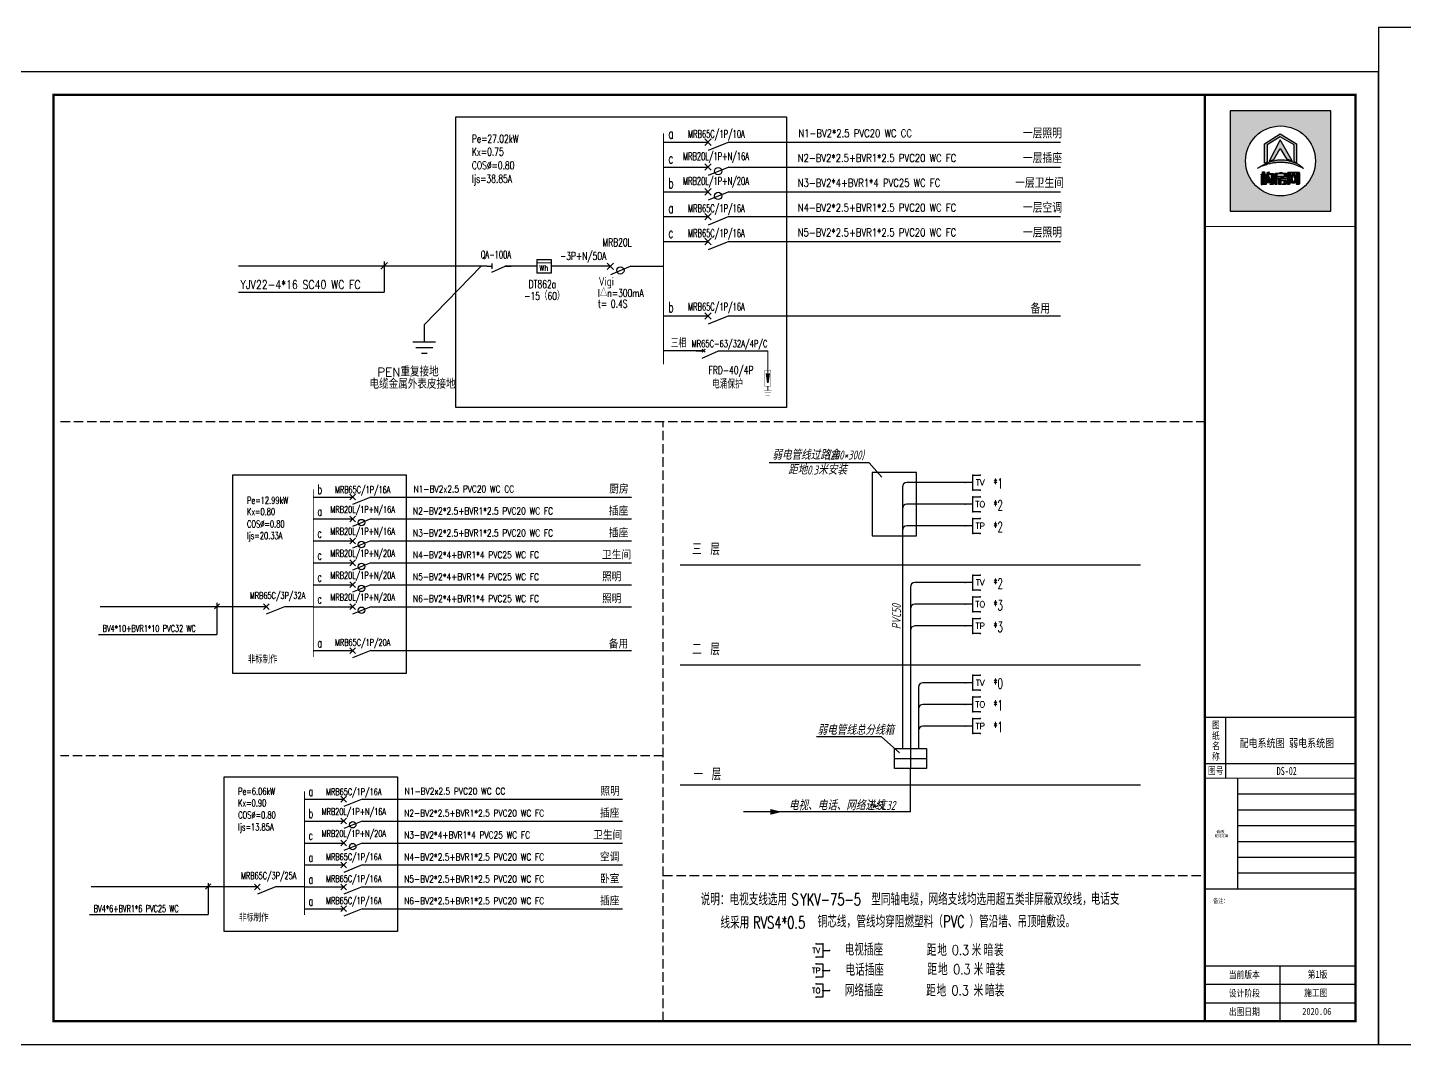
# Model space of a CAD drawing. Header units: millimetres. Extents: x -807114 to 42513, y -468455 to -61603.
# Drawn here: x -296612 to -260116, y -228981 to -202027 of the extents above; entities that cross this region are included whole.
import ezdxf
from ezdxf.enums import TextEntityAlignment as Align

# ---------------------------------------------------------------- set-up
doc = ezdxf.new("R2010")
doc.units = ezdxf.units.MM
doc.header["$LTSCALE"] = 1000
doc.linetypes.add('DASH', pattern=[0.35, 0.25, -0.1])
for name, color, linetype in [('_建筑条件', 7, 'Continuous'), ('_汉字', 7, 'Continuous'), ('DIM-照明', 7, 'Continuous'), ('ELEMENT', 3, 'Continuous'), ('EQUIP-箱柜', 3, 'Continuous'), ('EQUIP-通讯', 3, 'Continuous'), ('PUB_TEXT', 3, 'Continuous'), ('PUB_TITLE', 4, 'Continuous'), ('TEL_TEXT', 7, 'Continuous'), ('TH_WIRE', 4, 'Continuous'), ('WIRE', 230, 'Continuous'), ('WIRE-照明', 230, 'Continuous'), ('WRSOCK', 2, 'Continuous'), ('建-文字', 7, 'Continuous'), ('文字', 30, 'Continuous'), ('标注1', 7, 'Continuous')]:
    doc.layers.add(name, color=color, linetype=linetype)
doc.styles.add('_HZTXT', font='txt', dxfattribs={"bigfont": 'HZTXT'})
doc.styles.add('_SIMPLEX', font='txt.shx', dxfattribs={"width": 0.8, "bigfont": 'hztxt.shx'})
doc.styles.add('_TCH_LABEL', font='COMPLEX', dxfattribs={"bigfont": 'GBCBIG'})
doc.styles.add('_TEL_DIM', font='SIMPLEX', dxfattribs={"width": 0.8, "height": 3.5, "bigfont": 'HZTXT'})
doc.styles.add('DIM_FONT', font='tssdeng.shx', dxfattribs={"width": 0.7, "bigfont": 'tssdchn.shx'})
doc.styles.add('HZDX', font='simplex.shx', dxfattribs={"width": 0.7, "bigfont": 'HZTXT.SHX'})
doc.styles.add('HZTXT', font='MONOTXT', dxfattribs={"width": 0.7, "height": 450, "bigfont": 'HZTXT'})
doc.styles.add('SIMPLEX', font='SIMPLEX.SHX')
doc.styles.add('TEXT', font='gbeitc.shx', dxfattribs={"width": 0.85, "bigfont": 'hztxt.shx'})
doc.styles.add('uni-黑体', font='simhei.ttf')
doc.styles.add('ZDBOX', font='simsun.ttc', dxfattribs={"width": 0.7})
doc.styles.add('宋体', font='simsun.ttc', dxfattribs={"width": 0.8})

# ---------------------------------------------------------------- blocks, each defined once
blk = doc.blocks.new('$equip$00001382')
for p, q in [((-0.5, 0.5), (-0.5, 1)), ((0.5, 0.5), (-0.5, 0.5)), ((0, 0.5), (0, 0)), ((0.5, 1), (0.5, 0.5))]:
    blk.add_line(p, q)
for p in [(-0.5, 1), (0, 0.5), (0, 0), (0.5, 1)]:
    blk.add_point(p)
at = {"style": '_TCH_LABEL', "flags": 8}
blk.add_attdef('$TEXT$', text='', height=0.4, dxfattribs=at).set_placement((0, 1), align=Align.MIDDLE_CENTER)
at = {"style": '_TCH_LABEL', "flags": 9}
blk.add_attdef('A', (0, 0), '', height=0.00002, dxfattribs=at)
blk = doc.blocks.new('$equip$00001674')
for p, q in [((-0.5, 0.499), (-0.5, 0.999)), ((0.5, 0.999), (0.5, 0.499)), ((0.5, 0.499), (-0.5, 0.499)), ((0, 0.5), (0, 0))]:
    blk.add_line(p, q)
for p in [(-0.5, 0.999), (0.5, 0.999), (-0.5, 0.499), (0, 0), (0.5, 0.499)]:
    blk.add_point(p)
at = {"style": '_TCH_LABEL', "flags": 8}
blk.add_attdef('$TEXT$', text='', height=0.4, dxfattribs=at).set_placement((0, 0.999), align=Align.MIDDLE_CENTER)
at = {"style": '_TCH_LABEL', "flags": 9}
blk.add_attdef('A', (0, 0), '', height=0.00002, dxfattribs=at)
blk = doc.blocks.new('$TelecSys$00000012')
blk.add_solid([(0, 0), (-1, 0.26), (-1, -0.26)])
blk = doc.blocks.new('M_M24')
for p, q in [((-0.25, -0.375), (0.25, -0.375)), ((-0.1875, -0.5), (0.1875, -0.5)), ((-0.0625, -0.625), (0.0625, -0.625))]:
    blk.add_line(p, q)
blk.add_lwpolyline([(0, 0), (0, -0.375)])
at = {"width": 0.8, "flags": 9}
blk.add_attdef('S', (0.25, -0.5), '', height=0.2, dxfattribs=at)
blk = doc.blocks.new('sadasfafa')
h = blk.add_hatch(color=252)
h.dxf.hatch_style = 1
h.paths.add_polyline_path([(1853311, -2488040), (1853311, -2490368), (1855639, -2490368), (1855639, -2488040)])
h.paths.add_polyline_path([(1855286, -2489204, 1), (1853664, -2489204, 1)], flags=16)
edge = h.paths.add_edge_path(flags=0)
edge.add_spline(control_points=[(1853945, -2489376), (1853935, -2489385), (1854022, -2489327), (1854064, -2489324), (1854178, -2489280), (1854273, -2489257), (1854375, -2489242), (1854470, -2489236), (1854555, -2489239), (1854630, -2489250), (1854700, -2489259), (1854781, -2489280), (1854854, -2489303), (1854917, -2489335), (1854967, -2489354), (1854993, -2489368), (1855014, -2489382), (1854982, -2489354), (1854965, -2489332), (1854910, -2489297), (1854854, -2489260), (1854784, -2489234), (1854713, -2489206), (1854640, -2489189), (1854569, -2489179), (1854497, -2489176), (1854414, -2489178), (1854321, -2489198), (1854229, -2489222), (1854147, -2489257), (1854080, -2489292), (1854021, -2489325), (1853977, -2489352), (1853953, -2489369), (1853945, -2489376)], knot_values=[0, 0, 0, 0, 114.670179, 423.637006, 763.89867, 1083.683754, 1343.405239, 1688.07646, 1952.326814, 2113.699055, 2375.693807, 2595.188681, 2872.839541, 3068.155951, 3238.592156, 3348.056762, 3361.095167, 3431.805845, 3527.265261, 3733.200323, 3952.805082, 4160.23278, 4398.128766, 4650.488133, 4837.16968, 5050.428326, 5308.684497, 5588.159898, 5913.430939, 6163.12325, 6398.139207, 6601.625078, 6772.549769, 6871.149972, 6871.149972, 6871.149972, 6871.149972], degree=3, periodic=1)
h.paths.add_polyline_path([(1854530, -2489580), (1854534, -2489580), (1854534, -2489603), (1854618, -2489603), (1854618, -2489621), (1854481, -2489621), (1854481, -2489650), (1854589, -2489650), (1854599, -2489656), (1854606, -2489666), (1854606, -2489733), (1854600, -2489742), (1854590, -2489750), (1854506, -2489750), (1854514, -2489740), (1854518, -2489731), (1854552, -2489731), (1854558, -2489728), (1854560, -2489721), (1854560, -2489675), (1854558, -2489670), (1854553, -2489667), (1854481, -2489667), (1854481, -2489750), (1854436, -2489750), (1854436, -2489626), (1854433, -2489621), (1854406, -2489621), (1854406, -2489603), (1854488, -2489603), (1854488, -2489590)], flags=0)
h.paths.add_polyline_path([(1854486, -2489468), (1854506, -2489461), (1854506, -2489485), (1854510, -2489489), (1854601, -2489489), (1854609, -2489494), (1854615, -2489502), (1854615, -2489556), (1854607, -2489564), (1854599, -2489569), (1854401, -2489569), (1854394, -2489573), (1854394, -2489750), (1854349, -2489750), (1854349, -2489504), (1854355, -2489495), (1854367, -2489489), (1854462, -2489489), (1854462, -2489474)], flags=0)
h.paths.add_polyline_path([(1854394, -2489554), (1854394, -2489512), (1854404, -2489506), (1854562, -2489506), (1854570, -2489513), (1854570, -2489554)], flags=0)
h.paths.add_polyline_path([(1854214, -2489569), (1854203, -2489632), (1854193, -2489683), (1854194, -2489689), (1854218, -2489689), (1854220, -2489683), (1854214, -2489633), (1854254, -2489614), (1854263, -2489686), (1854263, -2489700), (1854255, -2489709), (1854159, -2489709), (1854150, -2489702), (1854148, -2489692), (1854173, -2489569)], flags=0)
h.paths.add_polyline_path([(1854187, -2489466), (1854213, -2489458), (1854207, -2489496), (1854296, -2489496), (1854305, -2489498), (1854312, -2489505), (1854314, -2489513), (1854314, -2489733), (1854310, -2489741), (1854301, -2489750), (1854231, -2489750), (1854238, -2489741), (1854243, -2489730), (1854261, -2489730), (1854268, -2489727), (1854270, -2489720), (1854270, -2489531), (1854270, -2489526), (1854267, -2489521), (1854260, -2489516), (1854202, -2489516), (1854201, -2489534), (1854196, -2489558), (1854150, -2489558), (1854159, -2489535), (1854165, -2489504), (1854167, -2489471)], flags=0)
h.paths.add_polyline_path([(1854140, -2489544), (1854140, -2489750), (1854114, -2489750), (1854114, -2489544)], flags=0)
h.paths.add_polyline_path([(1854056, -2489544), (1854053, -2489750), (1854031, -2489750), (1854031, -2489544)], flags=0)
h.paths.add_polyline_path([(1854107, -2489459), (1854107, -2489508), (1854139, -2489508), (1854139, -2489527), (1854107, -2489527), (1854107, -2489750), (1854062, -2489750), (1854062, -2489527), (1854029, -2489527), (1854029, -2489508), (1854062, -2489508), (1854062, -2489459)], flags=0)
h.paths.add_polyline_path([(1854209, -2489211), (1854471, -2488714), (1854743, -2489200), (1854618, -2489155), (1854470, -2488913), (1854318, -2489172)], flags=0)
h.paths.add_polyline_path([(1854102, -2488808), (1854470, -2488575), (1854848, -2488810), (1854848, -2489247), (1854790, -2489223), (1854790, -2488832), (1854471, -2488643), (1854168, -2488829), (1854168, -2489231), (1854102, -2489257)], flags=0)
h.paths.add_polyline_path([(1854685, -2489750), (1854641, -2489750), (1854641, -2489488), (1854641, -2489484), (1854646, -2489475), (1854656, -2489467), (1854898, -2489467), (1854907, -2489471), (1854916, -2489478), (1854916, -2489731), (1854908, -2489743), (1854902, -2489750), (1854847, -2489750), (1854858, -2489732), (1854866, -2489731), (1854869, -2489724), (1854869, -2489718), (1854867, -2489718), (1854836, -2489718), (1854826, -2489684), (1854814, -2489718), (1854746, -2489718), (1854736, -2489684), (1854722, -2489718), (1854689, -2489718), (1854689, -2489709), (1854691, -2489709), (1854720, -2489621), (1854685, -2489512)], flags=0)
h.paths.add_polyline_path([(1854779, -2489518), (1854809, -2489621), (1854781, -2489709), (1854777, -2489709), (1854750, -2489621), (1854775, -2489518)], flags=0)
h = blk.add_hatch(color=7)
h.dxf.hatch_style = 1
h.paths.add_polyline_path([(1854102, -2489257), (1854168, -2489231), (1854168, -2488829), (1854471, -2488643), (1854790, -2488832), (1854790, -2489223), (1854848, -2489247), (1854848, -2488810), (1854470, -2488575), (1854102, -2488808)])
h = blk.add_hatch(color=7)
h.dxf.hatch_style = 1
h.paths.add_polyline_path([(1854318, -2489172), (1854470, -2488913), (1854618, -2489155), (1854743, -2489200), (1854471, -2488714), (1854209, -2489211)])
h = blk.add_hatch(color=7)
h.dxf.hatch_style = 1
edge = h.paths.add_edge_path()
edge.add_spline(control_points=[(1853945, -2489376), (1853953, -2489369), (1853977, -2489352), (1854021, -2489325), (1854080, -2489292), (1854147, -2489257), (1854229, -2489222), (1854321, -2489198), (1854414, -2489178), (1854497, -2489176), (1854569, -2489179), (1854640, -2489189), (1854713, -2489206), (1854784, -2489234), (1854854, -2489260), (1854910, -2489297), (1854965, -2489332), (1854982, -2489354), (1855014, -2489382), (1854993, -2489368), (1854967, -2489354), (1854917, -2489335), (1854854, -2489303), (1854781, -2489280), (1854700, -2489259), (1854630, -2489250), (1854555, -2489239), (1854470, -2489236), (1854375, -2489242), (1854273, -2489257), (1854178, -2489280), (1854064, -2489324), (1854022, -2489327), (1853935, -2489385), (1853945, -2489376)], knot_values=[0, 0, 0, 0, 98.600203, 269.524894, 473.010766, 708.026723, 957.719033, 1282.990074, 1562.465475, 1820.721647, 2033.980292, 2220.661839, 2473.021206, 2710.917192, 2918.34489, 3137.949649, 3343.884711, 3439.344127, 3510.054805, 3523.09321, 3632.557816, 3802.994021, 3998.310431, 4275.961291, 4495.456165, 4757.450917, 4918.823158, 5183.073513, 5527.744733, 5787.466218, 6107.251302, 6447.512966, 6756.479793, 6871.149972, 6871.149972, 6871.149972, 6871.149972], degree=3, periodic=1)
h = blk.add_hatch(color=7)
h.dxf.hatch_style = 1
h.paths.add_polyline_path([(1854062, -2489459), (1854062, -2489508), (1854029, -2489508), (1854029, -2489527), (1854062, -2489527), (1854062, -2489750), (1854107, -2489750), (1854107, -2489527), (1854139, -2489527), (1854139, -2489508), (1854107, -2489508), (1854107, -2489459)])
h = blk.add_hatch(color=7)
h.dxf.hatch_style = 1
h.paths.add_polyline_path([(1854031, -2489544), (1854031, -2489750), (1854053, -2489750), (1854056, -2489544)])
h = blk.add_hatch(color=7)
h.dxf.hatch_style = 1
h.paths.add_polyline_path([(1854114, -2489544), (1854114, -2489750), (1854140, -2489750), (1854140, -2489544)])
h = blk.add_hatch(color=7)
h.dxf.hatch_style = 1
h.paths.add_polyline_path([(1854173, -2489569), (1854148, -2489692), (1854150, -2489702), (1854159, -2489709), (1854255, -2489709), (1854263, -2489700), (1854263, -2489686), (1854254, -2489614), (1854214, -2489633), (1854220, -2489683), (1854218, -2489689), (1854194, -2489689), (1854193, -2489683), (1854203, -2489632), (1854214, -2489569)])
h = blk.add_hatch(color=7)
h.dxf.hatch_style = 1
h.paths.add_polyline_path([(1854167, -2489471), (1854165, -2489504), (1854159, -2489535), (1854150, -2489558), (1854196, -2489558), (1854201, -2489534), (1854202, -2489516), (1854260, -2489516), (1854267, -2489521), (1854270, -2489526), (1854270, -2489531), (1854270, -2489720), (1854268, -2489727), (1854261, -2489730), (1854243, -2489730), (1854238, -2489741), (1854231, -2489750), (1854301, -2489750), (1854310, -2489741), (1854314, -2489733), (1854314, -2489513), (1854312, -2489505), (1854305, -2489498), (1854296, -2489496), (1854207, -2489496), (1854213, -2489458), (1854187, -2489466)])
h = blk.add_hatch(color=7)
h.dxf.hatch_style = 1
h.paths.add_polyline_path([(1854462, -2489474), (1854462, -2489489), (1854367, -2489489), (1854355, -2489495), (1854349, -2489504), (1854349, -2489750), (1854394, -2489750), (1854394, -2489573), (1854401, -2489569), (1854599, -2489569), (1854607, -2489564), (1854615, -2489556), (1854615, -2489502), (1854609, -2489494), (1854601, -2489489), (1854510, -2489489), (1854506, -2489485), (1854506, -2489461), (1854486, -2489468)])
h.paths.add_polyline_path([(1854394, -2489554), (1854394, -2489512), (1854404, -2489506), (1854562, -2489506), (1854570, -2489513), (1854570, -2489554)], flags=16)
h = blk.add_hatch(color=7)
h.dxf.hatch_style = 1
h.paths.add_polyline_path([(1854488, -2489590), (1854488, -2489603), (1854406, -2489603), (1854406, -2489621), (1854433, -2489621), (1854436, -2489626), (1854436, -2489750), (1854481, -2489750), (1854481, -2489667), (1854553, -2489667), (1854558, -2489670), (1854560, -2489675), (1854560, -2489721), (1854558, -2489728), (1854552, -2489731), (1854518, -2489731), (1854514, -2489740), (1854506, -2489750), (1854590, -2489750), (1854600, -2489742), (1854606, -2489733), (1854606, -2489666), (1854599, -2489656), (1854589, -2489650), (1854481, -2489650), (1854481, -2489621), (1854618, -2489621), (1854618, -2489603), (1854534, -2489603), (1854534, -2489580), (1854530, -2489580)])
h = blk.add_hatch(color=7)
h.dxf.hatch_style = 1
h.paths.add_polyline_path([(1854685, -2489512), (1854685, -2489493), (1854693, -2489483), (1854862, -2489483), (1854869, -2489491), (1854869, -2489724), (1854866, -2489731), (1854858, -2489732), (1854847, -2489750), (1854902, -2489750), (1854908, -2489743), (1854916, -2489731), (1854916, -2489478), (1854907, -2489471), (1854898, -2489467), (1854656, -2489467), (1854646, -2489475), (1854641, -2489484), (1854641, -2489488), (1854641, -2489750), (1854685, -2489750)])
h = blk.add_hatch(color=7)
h.dxf.hatch_style = 1
h.paths.add_polyline_path([(1854866, -2489709), (1854840, -2489621), (1854866, -2489512), (1854836, -2489512), (1854824, -2489558), (1854808, -2489512), (1854745, -2489512), (1854734, -2489557), (1854719, -2489512), (1854689, -2489512), (1854720, -2489621), (1854691, -2489709), (1854689, -2489709), (1854689, -2489710), (1854689, -2489718), (1854722, -2489718), (1854736, -2489684), (1854746, -2489718), (1854814, -2489718), (1854826, -2489684), (1854836, -2489718), (1854867, -2489718), (1854867, -2489709)])
h.paths.add_polyline_path([(1854779, -2489518), (1854809, -2489621), (1854781, -2489709), (1854777, -2489709), (1854750, -2489621), (1854775, -2489518)], flags=16)
for points in [[(1855639, -2488040), (1853311, -2488040), (1853311, -2490368), (1855639, -2490368)], [(1854102, -2489257), (1854102, -2488808), (1854470, -2488575), (1854848, -2488810), (1854848, -2489247), (1854790, -2489223), (1854790, -2488832), (1854471, -2488643), (1854168, -2488829), (1854168, -2489231)], [(1854209, -2489211), (1854318, -2489172), (1854470, -2488913), (1854618, -2489155), (1854743, -2489200), (1854471, -2488714)], [(1854062, -2489459), (1854107, -2489459), (1854107, -2489508), (1854139, -2489508), (1854139, -2489527), (1854107, -2489527), (1854107, -2489750), (1854062, -2489750), (1854062, -2489527), (1854029, -2489527), (1854029, -2489508), (1854062, -2489508)], [(1854056, -2489544), (1854031, -2489544), (1854031, -2489750), (1854053, -2489750)], [(1854114, -2489544), (1854140, -2489544), (1854140, -2489750), (1854114, -2489750)], [(1854462, -2489474), (1854486, -2489468), (1854506, -2489461), (1854506, -2489485), (1854510, -2489489), (1854601, -2489489), (1854609, -2489494), (1854615, -2489502), (1854615, -2489556), (1854607, -2489564), (1854599, -2489569), (1854401, -2489569), (1854394, -2489573), (1854394, -2489750), (1854349, -2489750), (1854349, -2489504), (1854355, -2489495), (1854367, -2489489), (1854462, -2489489)], [(1854394, -2489554), (1854570, -2489554), (1854570, -2489513), (1854562, -2489506), (1854404, -2489506), (1854394, -2489512)], [(1854488, -2489590), (1854530, -2489580), (1854534, -2489580), (1854534, -2489603), (1854618, -2489603), (1854618, -2489621), (1854481, -2489621), (1854481, -2489650), (1854589, -2489650), (1854599, -2489656), (1854606, -2489666), (1854606, -2489733), (1854600, -2489742), (1854590, -2489750), (1854506, -2489750), (1854514, -2489740), (1854518, -2489731), (1854552, -2489731), (1854558, -2489728), (1854560, -2489721), (1854560, -2489675), (1854558, -2489670), (1854553, -2489667), (1854481, -2489667), (1854481, -2489750), (1854436, -2489750), (1854436, -2489626), (1854433, -2489621), (1854406, -2489621), (1854406, -2489603), (1854488, -2489603)], [(1854641, -2489750), (1854641, -2489488), (1854641, -2489484), (1854646, -2489475), (1854656, -2489467), (1854898, -2489467), (1854907, -2489471), (1854916, -2489478), (1854916, -2489731), (1854908, -2489743), (1854902, -2489750), (1854847, -2489750), (1854858, -2489732), (1854866, -2489731), (1854869, -2489724), (1854869, -2489491), (1854862, -2489483), (1854693, -2489483), (1854685, -2489493), (1854685, -2489750)], [(1854775, -2489518), (1854779, -2489518), (1854809, -2489621), (1854781, -2489709), (1854777, -2489709), (1854750, -2489621)]]:
    blk.add_lwpolyline(points, close=True)
for points in [[(1854173, -2489569), (1854214, -2489569), (1854203, -2489632), (1854193, -2489683), (1854194, -2489689), (1854218, -2489689), (1854220, -2489683), (1854214, -2489633), (1854254, -2489614), (1854263, -2489686), (1854263, -2489700), (1854255, -2489709), (1854159, -2489709), (1854150, -2489702), (1854148, -2489692), (1854173, -2489569)], [(1854167, -2489471), (1854187, -2489466), (1854213, -2489458), (1854207, -2489496), (1854296, -2489496), (1854305, -2489498), (1854312, -2489505), (1854314, -2489513), (1854314, -2489733), (1854310, -2489741), (1854301, -2489750), (1854231, -2489750), (1854238, -2489741), (1854243, -2489730), (1854261, -2489730), (1854268, -2489727), (1854270, -2489720), (1854270, -2489531), (1854270, -2489526), (1854267, -2489521), (1854260, -2489516), (1854202, -2489516), (1854201, -2489534), (1854196, -2489558), (1854150, -2489558), (1854150, -2489558), (1854159, -2489535), (1854165, -2489504), (1854167, -2489471)], [(1854866, -2489709), (1854866, -2489709), (1854867, -2489709), (1854867, -2489718), (1854836, -2489718), (1854826, -2489684), (1854814, -2489718), (1854746, -2489718), (1854736, -2489684), (1854722, -2489718), (1854689, -2489718), (1854689, -2489710), (1854689, -2489709), (1854691, -2489709), (1854720, -2489621), (1854689, -2489512)]]:
    blk.add_lwpolyline(points)
at = {"color": 7}
blk.add_lwpolyline([(1854689, -2489512), (1854719, -2489512), (1854734, -2489557), (1854745, -2489512), (1854808, -2489512), (1854824, -2489558), (1854836, -2489512), (1854866, -2489512), (1854840, -2489621), (1854866, -2489709)], dxfattribs=at)
blk.add_circle((1854475, -2489204), 811)
at = {"start_tangent": (-0.74079, -0.671736), "end_tangent": (-0.74079, -0.671736)}
blk.add_spline([(1853945, -2489376), (1853977, -2489357), (1854071, -2489318), (1854178, -2489282), (1854280, -2489257), (1854365, -2489245), (1854479, -2489238), (1854566, -2489241), (1854619, -2489248), (1854704, -2489261), (1854775, -2489279), (1854861, -2489308), (1854920, -2489335), (1854972, -2489357), (1855003, -2489375), (1855007, -2489377), (1854990, -2489361), (1854968, -2489339), (1854913, -2489299), (1854851, -2489261), (1854787, -2489235), (1854714, -2489208), (1854633, -2489189), (1854572, -2489180), (1854501, -2489177), (1854416, -2489181), (1854326, -2489198), (1854222, -2489227), (1854146, -2489259), (1854077, -2489294), (1854019, -2489327), (1853971, -2489357), (1853945, -2489376)], degree=3, dxfattribs=at)

msp = doc.modelspace()

# ---------------------------------------------------------------- hatches: boundary and pattern name
msp.add_hatch(color=256).paths.add_polyline_path([(-277024.3, -211200.2), (-276955.6, -211200.2), (-276990, -211435.6)])

# ---------------------------------------------------------------- linework, layer by layer
for p, q in [((-287070.3, -208257.5), (-287244.4, -208431.6)), ((-274301.7, -213561.4), (-276953.6, -213561.4)), ((-273964.4, -213946.8), (-274301.7, -213561.4)), ((-291521, -217300), (-291659.5, -217438.5)), ((-264854.9, -221921.2), (-264854.9, -220309.7)), ((-275703.8, -220821.9), (-273983.1, -220821.9)), ((-273499.7, -221251.7), (-273983.1, -220821.9)), ((-265407.4, -221537.5), (-261417, -221537.5)), ((-291756, -224726.5), (-291894.5, -224865))]:
    msp.add_line(p, q)
at = {"color": 0}
for p, q in [((-276990, -211440.2), (-277024.3, -211200.2)), ((-276955.6, -211200.2), (-276990, -211440.2))]:
    msp.add_line(p, q, dxfattribs=at)
at = {"const_width": 30.7}
for points in [[(-265407.4, -207298.4), (-261417, -207298.4)], [(-265407.4, -220309.7), (-261417, -220309.7)], [(-265407.4, -221921.2), (-261417, -221921.2)], [(-265407.4, -224854.5), (-261417, -224854.5)]]:
    msp.add_lwpolyline(points, dxfattribs=at)
at = {"color": 0, "const_width": 24}
for points in [[(-276990, -211200.2), (-276990, -210592.6)], [(-276990, -211650.2), (-276990, -211530.2)]]:
    msp.add_lwpolyline(points, dxfattribs=at)
at = {"color": 0, "const_width": 9}
msp.add_lwpolyline([(-277068.3, -211110.2), (-276911.6, -211110.2), (-276911.6, -211530.2), (-277068.3, -211530.2)], close=True, dxfattribs=at)
at = {"color": 0, "linetype": 'Continuous', "const_width": 9}
for points in [[(-277095.3, -211650.2), (-276884.6, -211650.2)], [(-277070.7, -211710.2), (-276909.2, -211710.2)], [(-277046.1, -211770.2), (-276940.8, -211770.2)]]:
    msp.add_lwpolyline(points, dxfattribs=at)
at = {"layer": '_建筑条件'}
for p, q in [((-267110.1, -216275.9), (-279315.4, -216275.9)), ((-267110.1, -218927.4), (-279315.4, -218927.4)), ((-267110.1, -222109.3), (-279315.4, -222109.3))]:
    msp.add_line(p, q, dxfattribs=at)
at = {"layer": 'EQUIP-箱柜'}
for p, q in [((-273212.7, -221137), (-273212.7, -221667.3)), ((-273637, -221402.2), (-272788.5, -221402.2))]:
    msp.add_line(p, q, dxfattribs=at)
msp.add_lwpolyline([(-272788.5, -221137), (-272788.5, -221667.3), (-273637, -221667.3), (-273637, -221137)], close=True, dxfattribs=at)
at = {"layer": 'EQUIP-通讯'}
for p, q in [((-273048.7, -213823.3), (-274225.3, -213823.3)), ((-274225.3, -213823.3), (-274225.3, -215502.6)), ((-273048.7, -215502.6), (-273048.7, -213823.3)), ((-274225.3, -215502.6), (-273048.7, -215502.6))]:
    msp.add_line(p, q, dxfattribs=at)
at = {"layer": 'PUB_TITLE'}
for p, q in [((-265407.4, -226893.9), (-261417, -226893.9)), ((-263412.2, -228367.3), (-263412.2, -226893.9)), ((-265407.4, -227385), (-261417, -227385)), ((-265407.4, -227876.1), (-261417, -227876.1))]:
    msp.add_line(p, q, dxfattribs=at)
for points in [[(-260803.1, -228981.2), (-222681.7, -228981.2), (-222681.7, -202026.7), (-260803.1, -202026.7)], [(-297269.4, -228981.2), (-260803.1, -228981.2), (-260803.1, -203196.9), (-297269.4, -203196.9)], [(-295924.1, -228367.3), (-261417, -228367.3), (-261417, -203810.8), (-295924.1, -203810.8)]]:
    msp.add_lwpolyline(points, close=True, dxfattribs=at)
at = {"layer": 'PUB_TITLE', "const_width": 61.4}
msp.add_lwpolyline([(-295924.1, -228367.3), (-261417, -228367.3), (-261417, -203810.8), (-295924.1, -203810.8)], close=True, dxfattribs=at)
msp.add_lwpolyline([(-265407.4, -228367.3), (-265407.4, -203810.8)], dxfattribs=at)
at = {"layer": 'PUB_TITLE'}
msp.add_lwpolyline([(-265407.4, -224854.5), (-261417, -224854.5)], dxfattribs=at)
for points in [[(-264539.2, -221921.2), (-264539.2, -221921.2), (-264539.2, -224836.1), (-264539.2, -224836.1)], [(-264539.2, -222340.2), (-264539.2, -222340.2), (-262213.7, -222340.2), (-261417, -222340.2)], [(-264539.2, -222759.3), (-264539.2, -222759.3), (-262213.7, -222759.3), (-261417, -222759.3)], [(-264539.2, -223178.3), (-264539.2, -223178.3), (-262213.7, -223178.3), (-261417, -223178.3)], [(-264539.2, -223597.4), (-264539.2, -223597.4), (-262213.7, -223597.4), (-261417, -223597.4)], [(-264539.2, -224016.4), (-264539.2, -224016.4), (-262213.7, -224016.4), (-261417, -224016.4)], [(-264539.2, -224435.4), (-264539.2, -224435.4), (-262213.7, -224435.4), (-261417, -224435.4)]]:
    msp.add_open_spline(points, degree=3, dxfattribs=at)
at = {"layer": 'TH_WIRE', "color": 210}
for p, q in [((-278657, -204980.8), (-278488.8, -205152.4)), ((-278488.8, -204980.8), (-278657, -205152.4)), ((-278026.5, -205066.6), (-278572.9, -205289.2)), ((-278488.8, -205638.5), (-278657, -205810.1)), ((-278657, -205638.5), (-278488.8, -205810.1)), ((-278026.5, -205724.3), (-278572.9, -205946.9)), ((-278488.8, -206296.1), (-278657, -206467.7)), ((-278657, -206296.1), (-278488.8, -206467.7)), ((-278026.5, -206381.9), (-278572.9, -206604.5)), ((-278488.8, -206953.8), (-278657, -207125.4)), ((-278657, -206953.8), (-278488.8, -207125.4)), ((-278026.5, -207039.6), (-278572.9, -207262.2)), ((-278657, -207611.4), (-278488.8, -207783)), ((-278488.8, -207611.4), (-278657, -207783)), ((-278026.5, -207697.2), (-278572.9, -207919.8)), ((-284307.1, -208282.7), (-284307.1, -208426.7)), ((-284305.7, -208514.6), (-283953.9, -208354.7)), ((-281248.8, -208269.1), (-281080.6, -208440.7)), ((-281080.6, -208269.1), (-281248.8, -208440.7)), ((-280618.2, -208354.9), (-281164.7, -208577.5)), ((-278657, -209584.4), (-278488.8, -209756)), ((-278488.8, -209584.4), (-278657, -209756)), ((-278026.5, -209670.2), (-278572.9, -209892.8)), ((-278728, -210629.8), (-278653.5, -210555.4)), ((-278653.5, -210629.8), (-278728, -210555.4)), ((-278730.3, -210790), (-278295.9, -210592.6)), ((-287920.3, -214395.2), (-288069, -214546.9)), ((-288069, -214395.2), (-287920.3, -214546.9)), ((-287511.7, -214471.1), (-287994.6, -214667.8)), ((-288069, -214976.5), (-287920.3, -215128.1)), ((-287920.3, -214976.5), (-288069, -215128.1)), ((-287511.7, -215052.3), (-287994.6, -215249.1)), ((-287920.3, -215557.8), (-288069, -215709.4)), ((-288069, -215557.8), (-287920.3, -215709.4)), ((-287511.7, -215633.6), (-287994.6, -215830.3)), ((-288069, -216139), (-287920.3, -216290.7)), ((-287920.3, -216139), (-288069, -216290.7)), ((-287511.7, -216214.8), (-287994.6, -216411.6)), ((-288069, -216720.3), (-287920.3, -216871.9)), ((-287920.3, -216720.3), (-288069, -216871.9)), ((-287511.7, -216796.1), (-287994.6, -216992.8)), ((-290360, -217301.5), (-290211.3, -217453.2)), ((-290211.3, -217301.5), (-290360, -217453.2)), ((-289802.7, -217377.3), (-290285.7, -217574.1)), ((-289802.7, -217377.3), (-290285.7, -217574.1)), ((-288069, -217301.5), (-287920.3, -217453.2)), ((-287920.3, -217301.5), (-288069, -217453.2)), ((-287511.7, -217377.3), (-287994.6, -217574.1)), ((-287920.3, -218464), (-288069, -218615.7)), ((-288069, -218464), (-287920.3, -218615.7)), ((-287511.7, -218539.9), (-287994.6, -218736.6)), ((-288155.3, -222403), (-288304, -222554.6)), ((-288304, -222403), (-288155.3, -222554.6)), ((-287746.7, -222478.8), (-288229.6, -222675.5)), ((-288304, -222984.2), (-288155.3, -223135.9)), ((-288155.3, -222984.2), (-288304, -223135.9)), ((-287746.7, -223060), (-288229.6, -223256.8)), ((-288304, -223565.5), (-288155.3, -223717.1)), ((-288155.3, -223565.5), (-288304, -223717.1)), ((-287746.7, -223641.3), (-288229.6, -223838)), ((-288304, -224146.7), (-288155.3, -224298.4)), ((-288155.3, -224146.7), (-288304, -224298.4)), ((-287746.7, -224222.5), (-288229.6, -224419.3)), ((-290595, -224728), (-290446.3, -224879.6)), ((-290446.3, -224728), (-290595, -224879.6)), ((-290037.7, -224803.8), (-290520.7, -225000.6)), ((-290037.7, -224803.8), (-290520.7, -225000.6)), ((-288304, -224728), (-288155.3, -224879.6)), ((-288155.3, -224728), (-288304, -224879.6)), ((-287746.7, -224803.8), (-288229.6, -225000.6)), ((-288304, -225309.2), (-288155.3, -225460.9)), ((-288155.3, -225309.2), (-288304, -225460.9)), ((-287746.7, -225385.1), (-288229.6, -225581.8))]:
    msp.add_line(p, q, dxfattribs=at)
for points in [[(-284433.6, -208354.7), (-284307.1, -208354.7)], [(-283953.9, -208354.7), (-283793.9, -208354.7)], [(-278888.2, -210592.6), (-278690.8, -210592.6)], [(-278295.9, -210592.6), (-278098.5, -210592.6)]]:
    msp.add_lwpolyline(points, dxfattribs=at)
for centre, radius in [((-278306, -205833), 96.9), ((-278306, -206490.7), 96.9), ((-280897.8, -208463.7), 96.9), ((-287758.7, -215148.5), 85.7), ((-287758.7, -215729.7), 85.7), ((-287758.7, -216311), 85.7), ((-287758.7, -216892.2), 85.7), ((-287758.7, -217473.5), 85.7), ((-287993.7, -223156.2), 85.7), ((-287993.7, -223737.4), 85.7)]:
    msp.add_circle(centre, radius, dxfattribs=at)
at = {"layer": 'WIRE'}
for p, q in [((-279752.4, -205066.6), (-278572.9, -205066.6)), ((-278026.5, -205066.6), (-269232.2, -205066.6)), ((-279752.4, -205724.3), (-278572.9, -205724.3)), ((-278026.5, -205724.3), (-269232.2, -205724.3)), ((-279752.4, -206381.9), (-278572.9, -206381.9)), ((-278026.5, -206381.9), (-269232.2, -206381.9)), ((-279752.4, -207039.6), (-278572.9, -207039.6)), ((-278026.5, -207039.6), (-269232.2, -207039.6)), ((-279752.4, -207697.2), (-278572.9, -207697.2)), ((-278026.5, -207697.2), (-269232.2, -207697.2)), ((-284433.6, -208354.7), (-291024.3, -208354.7)), ((-283105.5, -208355), (-283954.7, -208355.1)), ((-281164.7, -208354.9), (-282737.4, -208355)), ((-279752.4, -209670.2), (-278572.9, -209670.2)), ((-278026.5, -209670.2), (-269232.2, -209670.2)), ((-278690.8, -210592.6), (-279749.8, -210592.6)), ((-278098.5, -210592.6), (-276990, -210592.6)), ((-289037.2, -214471.1), (-287994.6, -214471.1)), ((-287511.7, -214471.1), (-280604.1, -214471.1)), ((-289037.2, -215052.3), (-287994.6, -215052.3)), ((-287511.7, -215052.3), (-280604.1, -215052.3)), ((-289037.2, -215633.6), (-287994.6, -215633.6)), ((-287511.7, -215633.6), (-280604.1, -215633.6)), ((-289037.2, -216214.8), (-287994.6, -216214.8)), ((-287511.7, -216214.8), (-280604.1, -216214.8)), ((-289037.2, -216796.1), (-287994.6, -216796.1)), ((-287511.7, -216796.1), (-280604.1, -216796.1)), ((-290285.7, -217377.3), (-294691.4, -217377.3)), ((-289037.2, -217377.3), (-289802.7, -217377.3)), ((-289037.2, -217377.3), (-287994.6, -217377.3)), ((-287511.7, -217377.3), (-280604.1, -217377.3)), ((-289037.2, -218539.9), (-287994.6, -218539.9)), ((-287511.7, -218539.9), (-280604.1, -218539.9)), ((-289272.1, -222478.8), (-288229.6, -222478.8)), ((-287746.7, -222478.8), (-280839.1, -222478.8)), ((-289272.1, -223060), (-288229.6, -223060)), ((-287746.7, -223060), (-280839.1, -223060)), ((-289272.1, -223641.3), (-288229.6, -223641.3)), ((-287746.7, -223641.3), (-280839.1, -223641.3)), ((-289272.1, -224222.5), (-288229.6, -224222.5)), ((-287746.7, -224222.5), (-280839.1, -224222.5)), ((-290520.7, -224803.8), (-294926.4, -224803.8)), ((-289272.1, -224803.8), (-290037.7, -224803.8)), ((-289272.1, -224803.8), (-288229.6, -224803.8)), ((-287746.7, -224803.8), (-280839.1, -224803.8)), ((-289272.1, -225385.1), (-288229.6, -225385.1)), ((-287746.7, -225385.1), (-280839.1, -225385.1))]:
    msp.add_line(p, q, dxfattribs=at)
for points, const_width in [([(-279752.5, -204832.1), (-279752.4, -210955.1)], 24), ([(-289037.2, -214263.7), (-289037.2, -218708)], 21.2), ([(-289272.1, -222271.5), (-289272.1, -225553.2)], 21.2)]:
    msp.add_lwpolyline(points, dxfattribs=dict(at, const_width=const_width))
at = {"layer": 'WIRE', "color": 4, "const_width": 23.8}
for points in [[(-283105.5, -208170.9), (-283105.5, -208539.1), (-282737.4, -208539.1), (-282737.4, -208170.9), (-283105.5, -208170.9)], [(-283105.5, -208263), (-282737.4, -208263)]]:
    msp.add_lwpolyline(points, dxfattribs=at)
at = {"layer": 'WIRE', "color": 4}
msp.add_lwpolyline([(-283105.5, -208170.9), (-282737.4, -208170.9), (-282737.4, -208539.1), (-283105.5, -208539.1)], close=True, dxfattribs=at)
msp.add_lwpolyline([(-283105.5, -208170.9), (-282737.4, -208170.9), (-282737.4, -208539.1), (-283105.5, -208539.1)], close=True, dxfattribs=at)
at = {"layer": 'WIRE-照明'}
for p, q in [((-280618.2, -208354.9), (-279752.4, -208354.9)), ((-273424.9, -214207.8), (-273424.9, -221137)), ((-271756.8, -214088.4), (-273305.5, -214088.4)), ((-271756.8, -214662.9), (-273305.5, -214662.9)), ((-271756.8, -215237.4), (-273305.5, -215237.4)), ((-271756.8, -216739.9), (-273093.4, -216739.9)), ((-273212.7, -216859.3), (-273212.7, -221137)), ((-271756.8, -217314.4), (-273093.4, -217314.4)), ((-271756.8, -217888.9), (-273093.4, -217888.9)), ((-273000.6, -219510.8), (-273000.6, -221137)), ((-271756.8, -219391.5), (-272881.3, -219391.5)), ((-271756.8, -219966), (-272881.3, -219966)), ((-271756.8, -220540.5), (-272881.3, -220540.5)), ((-273212.7, -222816.3), (-273212.7, -221667.3)), ((-273212.7, -222816.3), (-277631.9, -222816.3))]:
    msp.add_line(p, q, dxfattribs=at)
for centre in [(-273305.5, -214207.8), (-273305.5, -214782.2), (-273305.5, -215356.7), (-273093.4, -216859.3), (-273093.4, -217433.8), (-273093.4, -218008.3), (-272881.3, -219510.8), (-272881.3, -220085.3), (-272881.3, -220659.8)]:
    msp.add_arc(centre, 119.3, 90, 180, dxfattribs=at)
at = {"layer": 'WRSOCK'}
for p, q in [((-287158.2, -208226.1), (-287158.2, -209038.9)), ((-286097.9, -209908.5, -158), (-284584.6, -208354.7)), ((-291024.3, -209038.9), (-287158.2, -209038.9)), ((-291590.9, -217275.1), (-291590.9, -218112)), ((-294735.5, -218112), (-291590.9, -218112)), ((-291825.9, -224701.5), (-291825.9, -225538.5)), ((-294970.5, -225538.5), (-291825.9, -225538.5))]:
    msp.add_line(p, q, dxfattribs=at)
msp.add_lwpolyline([(-285255.8, -204396.1), (-276492.9, -204396.1), (-276492.9, -212094.2), (-285255.8, -212094.2)], close=True, dxfattribs=at)
at = {"layer": 'WRSOCK', "elevation": 160}
for points in [[(-291167.9, -213878.4), (-286574.7, -213878.4), (-286574.7, -219145.9), (-291167.9, -219145.9)], [(-291402.9, -221886.1), (-286809.7, -221886.1), (-286809.7, -225991.1), (-291402.9, -225991.1)]]:
    msp.add_lwpolyline(points, close=True, dxfattribs=at)
at = {"layer": '标注1', "color": 251, "linetype": 'DASH'}
for p, q in [((-295734.6, -212470.8), (-265407.4, -212470.8)), ((-279763.9, -228367.3), (-279763.9, -212470.8)), ((-279763.9, -221330.8), (-295734.6, -221330.8)), ((-279763.9, -224500.8), (-265407.4, -224500.8))]:
    msp.add_line(p, q, dxfattribs=at)

# ---------------------------------------------------------------- block references
at = {"xscale": 1.143072, "yscale": 1.143072, "zscale": 1.143072}
msp.add_blockref('sadasfafa', (-2383200.8, 2639776), dxfattribs=at)
at = {"layer": 'DIM-照明', "xscale": 298.2954545418906, "yscale": 298.2954545418997, "zscale": 298.295454541897}
msp.add_blockref('$TelecSys$00000012', (-276626.6, -222816.3), dxfattribs=at)
at = {"layer": 'ELEMENT', "xscale": 1200.000000113854, "yscale": 1200.000000113825, "zscale": 1200.000000113823}
msp.add_blockref('M_M24', (-286097.9, -209908.5, -158), dxfattribs=at)
at = {"layer": 'EQUIP-通讯'}
ref = msp.add_blockref('$equip$00001674', (-271756.8, -214088.4), dxfattribs=dict(at, xscale=397.7272727225236, yscale=397.7272727225236, zscale=397.7272727225294, rotation=270))
ref.add_attrib('$TEXT$', 'TV', dxfattribs={"layer": '0', "height": 159.09, "style": '_TCH_LABEL', "flags": 8}).set_placement((-271359.5, -214088.4), align=Align.MIDDLE_CENTER)
ref = msp.add_blockref('$equip$00001674', (-271756.8, -214662.9), dxfattribs=dict(at, xscale=397.7272727225236, yscale=397.7272727225236, zscale=397.7272727225294, rotation=270))
ref.add_attrib('$TEXT$', 'TO', dxfattribs={"layer": '0', "height": 159.09, "style": '_TCH_LABEL', "flags": 8}).set_placement((-271359.5, -214662.9), align=Align.MIDDLE_CENTER)
ref = msp.add_blockref('$equip$00001674', (-271756.8, -215237.4), dxfattribs=dict(at, xscale=397.7272727225236, yscale=397.7272727225236, zscale=397.7272727225294, rotation=270))
ref.add_attrib('$TEXT$', 'TP', dxfattribs={"layer": '0', "height": 159.09, "style": '_TCH_LABEL', "flags": 8}).set_placement((-271359.5, -215237.4), align=Align.MIDDLE_CENTER)
ref = msp.add_blockref('$equip$00001674', (-271756.8, -216739.9), dxfattribs=dict(at, xscale=397.7272727225236, yscale=397.7272727225236, zscale=397.7272727225294, rotation=270))
ref.add_attrib('$TEXT$', 'TV', dxfattribs={"layer": '0', "height": 159.09, "style": '_TCH_LABEL', "flags": 8}).set_placement((-271359.5, -216739.9), align=Align.MIDDLE_CENTER)
ref = msp.add_blockref('$equip$00001674', (-271756.8, -217314.4), dxfattribs=dict(at, xscale=397.7272727225236, yscale=397.7272727225236, zscale=397.7272727225294, rotation=270))
ref.add_attrib('$TEXT$', 'TO', dxfattribs={"layer": '0', "height": 159.09, "style": '_TCH_LABEL', "flags": 8}).set_placement((-271359.5, -217314.4), align=Align.MIDDLE_CENTER)
ref = msp.add_blockref('$equip$00001674', (-271756.8, -217888.9), dxfattribs=dict(at, xscale=397.7272727225236, yscale=397.7272727225236, zscale=397.7272727225294, rotation=270))
ref.add_attrib('$TEXT$', 'TP', dxfattribs={"layer": '0', "height": 159.09, "style": '_TCH_LABEL', "flags": 8}).set_placement((-271359.5, -217888.9), align=Align.MIDDLE_CENTER)
ref = msp.add_blockref('$equip$00001674', (-271756.8, -219391.5), dxfattribs=dict(at, xscale=397.7272727225236, yscale=397.7272727225236, zscale=397.7272727225294, rotation=270))
ref.add_attrib('$TEXT$', 'TV', dxfattribs={"layer": '0', "height": 159.09, "style": '_TCH_LABEL', "flags": 8}).set_placement((-271359.5, -219391.5), align=Align.MIDDLE_CENTER)
ref = msp.add_blockref('$equip$00001674', (-271756.8, -219966), dxfattribs=dict(at, xscale=397.7272727225236, yscale=397.7272727225236, zscale=397.7272727225294, rotation=270))
ref.add_attrib('$TEXT$', 'TO', dxfattribs={"layer": '0', "height": 159.09, "style": '_TCH_LABEL', "flags": 8}).set_placement((-271359.5, -219966), align=Align.MIDDLE_CENTER)
ref = msp.add_blockref('$equip$00001674', (-271756.8, -220540.5), dxfattribs=dict(at, xscale=397.7272727225236, yscale=397.7272727225236, zscale=397.7272727225294, rotation=270))
ref.add_attrib('$TEXT$', 'TP', dxfattribs={"layer": '0', "height": 159.09, "style": '_TCH_LABEL', "flags": 8}).set_placement((-271359.5, -220540.5), align=Align.MIDDLE_CENTER)
ref = msp.add_blockref('$equip$00001674', (-275354.5, -226494), dxfattribs=dict(at, xscale=353.5353535311406, yscale=353.5353535311406, zscale=353.5353535311373, rotation=90))
ref.add_attrib('$TEXT$', 'TV', dxfattribs={"layer": '0', "height": 141.41, "style": '_TCH_LABEL', "flags": 8}).set_placement((-275707.6, -226494), align=Align.MIDDLE_CENTER)
ref = msp.add_blockref('$equip$00001382', (-275354.5, -227024.3), dxfattribs=dict(at, xscale=353.5353535311406, yscale=353.5353535311406, zscale=353.5353535311373, rotation=90))
ref.add_attrib('$TEXT$', 'TP', dxfattribs={"layer": '0', "height": 141.41, "style": '_TCH_LABEL', "flags": 8}).set_placement((-275707.6, -227024.3), align=Align.MIDDLE_CENTER)
ref = msp.add_blockref('$equip$00001382', (-275354.5, -227554.6), dxfattribs=dict(at, xscale=353.5353535311406, yscale=353.5353535311406, zscale=353.5353535311373, rotation=90))
ref.add_attrib('$TEXT$', 'TO', dxfattribs={"layer": '0', "height": 141.41, "style": '_TCH_LABEL', "flags": 8}).set_placement((-275707.6, -227554.6), align=Align.MIDDLE_CENTER)

# ---------------------------------------------------------------- texts
at = {"color": 7, "style": 'SIMPLEX'}
for s, height, width, p in [('MRB65C/1P/10A', 205.2, 0.6, (-279103.7, -204949.4)), ('N1-BV2*2.5 PVC20 WC CC', 205.2, 0.8, (-276181.7, -204931)), ('a', 280, 0.6, (-279626.4, -204975.6)), ('c', 280, 0.6, (-279626.4, -205633.3)), ('MRB20L/1P+N/16A', 205.2, 0.6, (-279237.9, -205542.1)), ('N2-BV2*2.5+BVR1*2.5 PVC20 WC FC', 205.2, 0.8, (-276197.3, -205588.6)), ('b', 280, 0.6, (-279626.4, -206290.9)), ('MRB20L/1P+N/20A', 205.2, 0.6, (-279237.9, -206199.8)), ('N3-BV2*4+BVR1*4 PVC25 WC FC', 205.2, 0.8, (-276197.3, -206246.3)), ('a', 280, 0.6, (-279626.4, -206948.6)), ('MRB65C/1P/16A', 205.2, 0.6, (-279103.7, -206922.4)), ('N4-BV2*2.5+BVR1*2.5 PVC20 WC FC', 205.2, 0.8, (-276197.3, -206903.9)), ('c', 280, 0.6, (-279626.4, -207606.2)), ('MRB65C/1P/16A', 205.2, 0.6, (-279103.7, -207580)), ('N5-BV2*2.5+BVR1*2.5 PVC20 WC FC', 205.2, 0.8, (-276197.3, -207561.6)), ('YJV22-4*16 SC40 WC FC', 228, 0.8, (-290965.1, -208955.1)), ('b', 280, 0.6, (-279626.4, -209579.2)), ('MRB65C/1P/16A', 205.2, 0.6, (-279103.7, -209530.8)), ('b', 247.5, 0.6, (-288925.8, -214390.7)), ('MRB65C/1P/16A', 181.364, 0.6, (-288463.8, -214367.5)), ('N1-BV2x2.5 PVC20 WC CC', 181.364, 0.8, (-286381.2, -214351.2)), ('a', 247.5, 0.6, (-288925.8, -214971.9)), ('MRB20L/1P+N/16A', 181.364, 0.6, (-288582.4, -214891.3)), ('N2-BV2*2.5+BVR1*2.5 PVC20 WC FC', 181.364, 0.8, (-286395, -214932.4)), ('MRB20L/1P+N/16A', 181.364, 0.6, (-288582.4, -215472.6)), ('c', 247.5, 0.6, (-288925.8, -215553.2)), ('N3-BV2*2.5+BVR1*2.5 PVC20 WC FC', 181.364, 0.8, (-286395, -215513.7)), ('c', 247.5, 0.6, (-288925.8, -216134.4)), ('MRB20L/1P+N/20A', 181.364, 0.6, (-288582.4, -216053.8)), ('N4-BV2*4+BVR1*4 PVC25 WC FC', 181.364, 0.8, (-286395, -216094.9)), ('MRB20L/1P+N/20A', 181.364, 0.6, (-288582.4, -216635.1)), ('c', 247.5, 0.6, (-288925.8, -216715.7)), ('N5-BV2*4+BVR1*4 PVC25 WC FC', 181.364, 0.8, (-286395, -216676.2)), ('MRB65C/3P/32A', 181.364, 0.6, (-290719.4, -217172.4)), ('c', 247.5, 0.6, (-288925.8, -217296.9)), ('MRB20L/1P+N/20A', 181.364, 0.6, (-288582.4, -217216.4)), ('N6-BV2*4+BVR1*4 PVC25 WC FC', 181.364, 0.8, (-286395, -217257.4)), ('BV4*10+BVR1*10 PVC32 WC', 181.364, 0.7, (-294623.7, -218045.3)), ('MRB65C/1P/20A', 181.364, 0.6, (-288463.8, -218416.7)), ('a', 247.5, 0.6, (-288925.8, -218459.5)), ('a', 247.5, 0.6, (-289160.8, -222398.4)), ('MRB65C/1P/16A', 181.364, 0.6, (-288698.8, -222375.2)), ('N1-BV2x2.5 PVC20 WC CC', 181.364, 0.8, (-286616.2, -222358.9)), ('b', 247.5, 0.6, (-289160.8, -222979.6)), ('MRB20L/1P+N/16A', 181.364, 0.6, (-288817.4, -222899)), ('N2-BV2*2.5+BVR1*2.5 PVC20 WC FC', 181.364, 0.8, (-286629.9, -222940.1)), ('MRB20L/1P+N/20A', 181.364, 0.6, (-288817.4, -223480.3)), ('N3-BV2*4+BVR1*4 PVC25 WC FC', 181.364, 0.8, (-286629.9, -223521.4)), ('c', 247.5, 0.6, (-289160.8, -223560.9)), ('a', 247.5, 0.6, (-289160.8, -224142.1)), ('MRB65C/1P/16A', 181.364, 0.6, (-288698.8, -224099.4)), ('N4-BV2*2.5+BVR1*2.5 PVC20 WC FC', 181.364, 0.8, (-286629.9, -224102.6)), ('MRB65C/3P/25A', 181.364, 0.6, (-290954.4, -224598.9)), ('a', 247.5, 0.6, (-289160.8, -224723.4)), ('MRB65C/1P/16A', 181.364, 0.6, (-288698.8, -224680.6)), ('N5-BV2*2.5+BVR1*2.5 PVC20 WC FC', 181.364, 0.8, (-286629.9, -224683.9)), ('a', 247.5, 0.6, (-289160.8, -225304.7)), ('MRB65C/1P/16A', 181.364, 0.6, (-288698.8, -225261.9)), ('N6-BV2*2.5+BVR1*2.5 PVC20 WC FC', 181.364, 0.8, (-286629.9, -225265.2)), ('BV4*6+BVR1*6 PVC25 WC', 181.364, 0.7, (-294858.7, -225471.8))]:
    msp.add_text(s, height=height, dxfattribs=dict(at, width=width)).set_placement(p)
for s, height, style, width, p in [('QA-100A', 205.2, 'SIMPLEX', 0.6, (-284598.1, -208149.1)), ('Vigi', 233.28, 'DIM_FONT', 0.8, (-281475.5, -208871, -190.6)), ('弱电管线过路盒', 238.64, 'TEXT', 0.85, (-276872.4, -213479.3)), ('(200*300)', 238.64, 'TEXT', 0.85, (-275400.5, -213477.5)), ('距地0.3米安装', 238.64, 'TEXT', 0.85, (-276455.4, -213874.8)), ('非标制作', 193.45, 'HZTXT', 0.75, (-290772.6, -218876.7)), ('弱电管线总分线箱', 238.64, 'TEXT', 0.85, (-275674.3, -220772.1)), ('电视、电话、网络进线', 238.64, 'TEXT', 0.85, (-276434.7, -222769.8)), ('3*SC32', 238.64, 'TEXT', 0.85, (-274348.6, -222763.1)), ('非标制作', 193.45, 'HZTXT', 0.75, (-291007.6, -225721.9)), ('第1版', 184.17, 'ZDBOX', 0.8, (-262680.1, -227215.3)), ('当前版本', 184.17, 'ZDBOX', 0.8, (-264773.6, -227223.7)), ('设计阶段', 184.17, 'ZDBOX', 0.8, (-264773.6, -227714.8)), ('施工图', 184.17, 'ZDBOX', 0.8, (-262776.3, -227706.4)), ('出图日期', 184.17, 'ZDBOX', 0.8, (-264773.6, -228205.9)), ('2020.06', 184.17, 'ZDBOX', 0.8, (-262824.4, -228197.5))]:
    msp.add_text(s, height=height, dxfattribs=dict(style=style, width=width)).set_placement(p)
at = {"style": 'TEXT', "width": 0.85}
msp.add_text('PVC50', height=238.64, rotation=90, dxfattribs=at).set_placement((-273463.6, -217974.3))
at = {"style": 'ZDBOX', "width": 0.8}
for s, height, p in [('图', 184.2, (-265114.6, -220515.1)), ('纸', 184.2, (-265114.6, -220792.9)), ('名', 184.2, (-265114.6, -221061.3)), ('称', 184.2, (-265114.6, -221343.7)), ('图号', 184.17, (-265118.3, -221723.5)), ('备注：', 122.78, (-264983.3, -225170.7))]:
    msp.add_text(s, height=height, dxfattribs=at).set_placement(p, align=Align.MIDDLE)
at = {"layer": '_汉字', "style": '_HZTXT', "width": 0.8}
for s, p in [('三 层', (-278997.2, -216011.5)), ('二 层', (-278997.2, -218663.1)), ('一 层', (-278961.5, -221979.4))]:
    msp.add_text(s, height=318.18, dxfattribs=at).set_placement(p)
at = {"layer": 'PUB_TEXT', "color": 7, "style": '_HZTXT', "width": 0.9}
for s, height, p in [('一层照明', 240, (-270229.9, -204959.5)), ('一层插座', 240, (-270229.9, -205617.2)), ('一层卫生间', 240, (-270436.4, -206274.8)), ('一层空调', 240, (-270229.9, -206932.5)), ('一层照明', 240, (-270229.9, -207590.1)), ('备用', 240, (-270026.9, -209605.9)), ('厨房', 212.12, (-281194.7, -214376.4)), ('插座', 212.12, (-281203.9, -214957.7)), ('插座', 212.12, (-281203.9, -215538.9)), ('卫生间', 212.12, (-281385.9, -216120.2)), ('照明', 212.12, (-281385.9, -216701.4)), ('照明', 212.12, (-281385.9, -217282.7)), ('备用', 212.12, (-281206.5, -218483.1)), ('照明', 212.12, (-281429.7, -222384.1)), ('插座', 212.12, (-281438.9, -222965.4)), ('卫生间', 212.12, (-281620.9, -223546.6)), ('空调', 212.12, (-281438.9, -224127.9)), ('卧室', 212.12, (-281438.9, -224709.1)), ('插座', 212.12, (-281438.9, -225290.4))]:
    msp.add_text(s, height=height, dxfattribs=at).set_placement(p)
at = {"layer": 'PUB_TEXT', "color": 7, "style": '_HZTXT'}
for s, p in [('PEN重复接地', (-287340.5, -211273.6, -158)), ('电缆金属外表皮接地', (-287548.1, -211597.3, -158))]:
    msp.add_text(s, height=230.4, dxfattribs=at).set_placement(p)
at = {"layer": 'PUB_TEXT', "color": 8, "style": '宋体'}
msp.add_text('修改', height=78.05, dxfattribs=at).set_placement((-265102.2, -223382.8))
at = {"layer": 'PUB_TEXT', "color": 8, "style": '宋体', "width": 0.7}
msp.add_text('REVISION', height=78.05, dxfattribs=at).set_placement((-265144.7, -223510.8), align=Align.BOTTOM_LEFT)
at = {"layer": 'PUB_TEXT'}
for s, height, style, width, p in [('说明：电视支线选用', 318.18, '_HZTXT', 0.8, (-278769.9, -225294.2)), ('S', 318.2, '_SIMPLEX', 0.7, (-276362.9, -225294.2)), ('YKV-75-5', 318.18, '_SIMPLEX', 0.7, (-276133.5, -225294.2)), ('型同轴电缆，', 318.18, '_HZTXT', 0.8, (-274248.6, -225294.2)), ('网络支线均选用超五类非屏蔽双绞线，', 318.182, '_HZTXT', 0.8, (-272731.4, -225287.6)), ('电话支', 318.18, '_HZTXT', 0.8, (-268431.4, -225281.2)), ('铜芯线，', 318.18, '_HZTXT', 0.8, (-275670.1, -225882)), ('管线均穿阻燃塑料（', 318.18, '_HZTXT', 0.8, (-274641.7, -225881.5)), ('）管沿墙、吊顶暗敷设。', 318.182, '_HZTXT', 0.8, (-271644.8, -225881.5)), ('线采用 ', 318.18, '_HZTXT', 0.8, (-278246.2, -225910)), ('RVS4*0.5', 318.18, '_SIMPLEX', 0.7, (-277383.1, -225910.7)), ('PVC', 318.18, '_SIMPLEX', 0.7, (-272343.3, -225881.5)), ('电视插座', 318.18, '_HZTXT', 0.8, (-274953.3, -226624.3)), ('距', 318.2, '_HZTXT', 0.8, (-272778.5, -226638.8)), ('地', 318.2, '_HZTXT', 0.8, (-272498.3, -226638.8)), ('0.3', 265.15, 'SIMPLEX', 0.8, (-272110.7, -226611.1)), ('米', 318.2, '_HZTXT', 0.8, (-271588.5, -226638.8)), ('暗', 318.2, '_HZTXT', 0.8, (-271270.5, -226638.8)), ('装 ', 318.18, '_HZTXT', 0.8, (-270995.3, -226638.8)), ('电话插座', 318.18, '_HZTXT', 0.8, (-274931.1, -227161.3)), ('距', 318.2, '_HZTXT', 0.8, (-272757.8, -227149.7)), ('地', 318.2, '_HZTXT', 0.8, (-272477.5, -227149.7)), ('0.3', 265.15, 'SIMPLEX', 0.8, (-272074.5, -227121.9)), ('米', 318.2, '_HZTXT', 0.8, (-271533.6, -227149.7)), ('暗', 318.2, '_HZTXT', 0.8, (-271213.4, -227149.7)), ('装 ', 318.18, '_HZTXT', 0.8, (-270956.8, -227156)), ('网络插座', 318.18, '_HZTXT', 0.8, (-274949.6, -227706)), ('地', 318.2, '_HZTXT', 0.8, (-272516, -227710.2)), ('米', 318.2, '_HZTXT', 0.8, (-271536.4, -227710.2)), ('暗', 318.2, '_HZTXT', 0.8, (-271235.1, -227710.2)), ('装 ', 318.18, '_HZTXT', 0.8, (-270975.5, -227711.3)), ('距', 318.2, '_HZTXT', 0.8, (-272796.3, -227710.2)), ('0.3', 265.15, 'SIMPLEX', 0.8, (-272118.9, -227682.4))]:
    msp.add_text(s, height=height, dxfattribs=dict(at, style=style, width=width)).set_placement(p)
at = {"layer": 'TEL_TEXT', "style": '_TEL_DIM', "width": 0.6}
for s, p in [('*1', (-271012.2, -214248.7)), ('*2', (-271012.2, -214826.7)), ('*2', (-271012.2, -215400.1)), ('*2', (-271012.2, -216900.2)), ('*3', (-271012.2, -217478.2)), ('*3', (-271012.2, -218051.7)), ('*0', (-271012.2, -219551.8)), ('*1', (-271012.2, -220129.7)), ('*1', (-271012.2, -220703.2))]:
    msp.add_text(s, height=270.45, dxfattribs=at).set_placement(p)
at = {"layer": '建-文字', "style": 'uni-黑体'}
for s, height, width, p in [('配电系统图 弱电系统图', 213.767, 0.8, (-264489.2, -221102.9)), ('DS-02', 213.77, 0.7, (-263503.6, -221838.7))]:
    msp.add_text(s, height=height, dxfattribs=dict(at, width=width)).set_placement(p)
at = {"layer": '文字', "color": 7, "style": 'HZDX', "width": 0.7}
for s, height, p in [('Pe=27.02kW', 209.95, (-284833.5, -205079.1)), ('Kx=0.75', 209.95, (-284833.5, -205423.3)), ('COS%%C=0.80', 209.952, (-284833.5, -205784)), ('Ijs=38.85A', 209.95, (-284833.5, -206140.3)), ('MRB20L', 209.95, (-281372.9, -207827.2)), ('-3P+N/50A', 209.95, (-282497.5, -208187.5)), ('DT862a', 209.95, (-283329.5, -208935.4)), ('-15（60）', 209.95, (-283444.1, -209247.8)), ('I△n=300mA ', 209.95, (-281492, -209168.8, -190.6)), ('t= 0.4S', 209.95, (-281491.1, -209452.6, -190.6)), ('三相', 216, (-279562.7, -210506.2)), ('MR65C-63/32A/4P/C', 187.2, (-279010.5, -210499.8)), ('FRD-40/4P', 209.95, (-278560.3, -211213.4)), ('电涌保护', 216, (-278469.2, -211592)), ('Pe=12.99kW', 185.56, (-290794.7, -214651.3, 160)), ('Kx=0.80', 185.56, (-290794.7, -214955.5, 160)), ('COS%%C=0.80', 185.564, (-290794.7, -215274.4, 160)), ('Ijs=20.33A', 185.56, (-290794.7, -215589.3, 160)), ('Pe=6.06kW', 185.56, (-291029.6, -222368.4, 160)), ('Kx=0.90', 185.56, (-291029.6, -222672.6, 160)), ('COS%%C=0.80', 185.564, (-291029.6, -222991.5, 160)), ('Ijs=13.85A', 185.56, (-291029.6, -223306.4, 160))]:
    msp.add_text(s, height=height, dxfattribs=at).set_placement(p)
at = {"layer": '文字', "style": 'HZDX', "width": 0.8}
msp.add_text('Wh', height=149.06, dxfattribs=at).set_placement((-283043.9, -208472))

doc.saveas('drawing.dxf')
